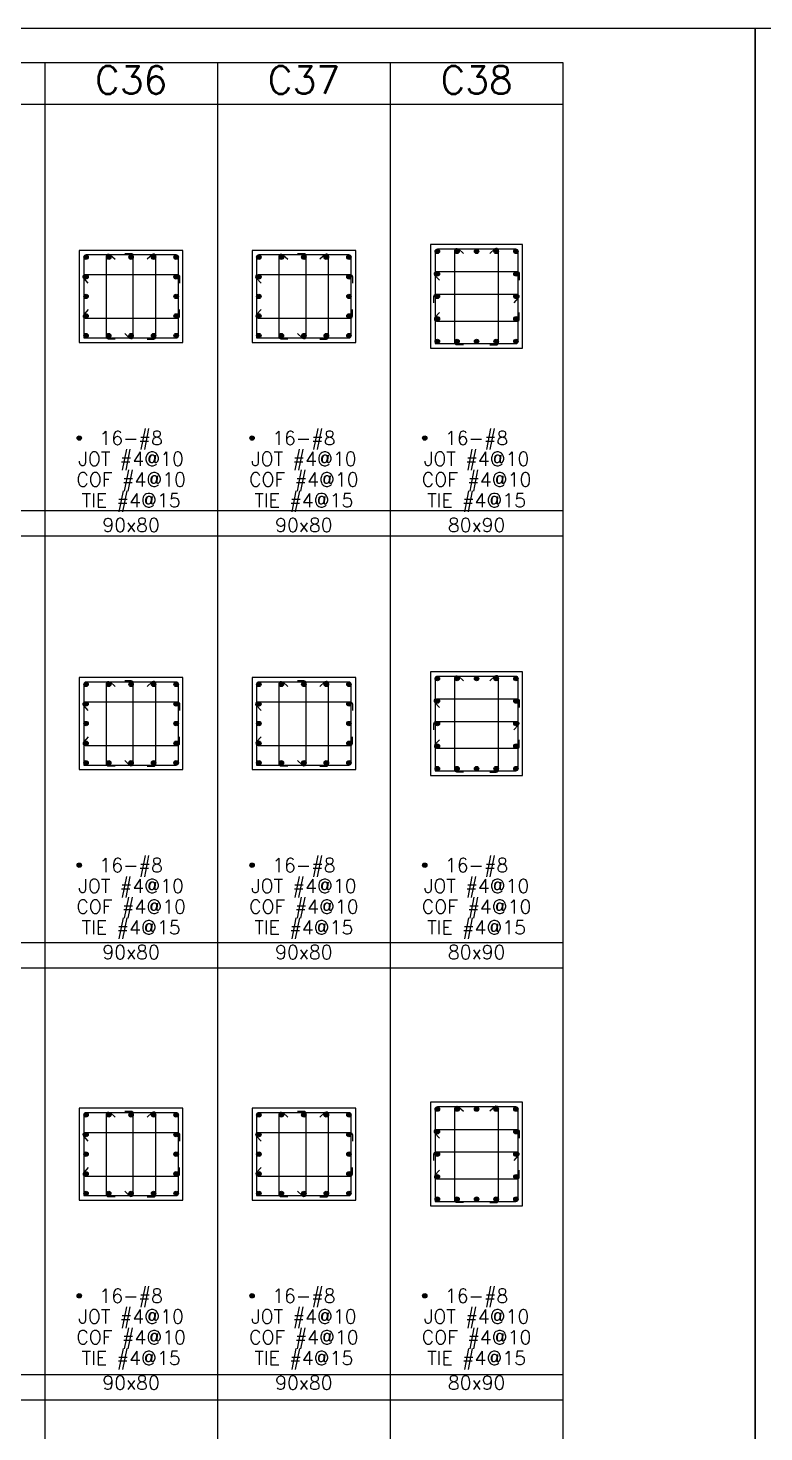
# Model space of a CAD drawing. Header units: millimetres. Extents: x 0 to 31920, y -6088 to 2522.
# Drawn here: x 18521 to 19160, y 825 to 2044 of the extents above; entities that cross this region are included whole.
import ezdxf
from ezdxf.enums import TextEntityAlignment as Align

# ---------------------------------------------------------------- set-up
doc = ezdxf.new("R2010")
doc.units = ezdxf.units.MM
doc.header["$MEASUREMENT"] = 0
for name, color, linetype in [('DwFm', 7, 'Continuous'), ('S-DIM', 2, 'Continuous'), ('S-RC', 130, 'Continuous'), ('S-REINF', 6, 'Continuous'), ('S-REINFD', 201, 'Continuous'), ('S-STUD', 1, 'Continuous'), ('S-TEXT', 2, 'Continuous')]:
    doc.layers.add(name, color=color, linetype=linetype)
doc.styles.add('CS4', font='romans.shx', dxfattribs={"width": 0.8, "bigfont": 'lsp.shx'})

# ---------------------------------------------------------------- blocks, each defined once
blk = doc.blocks.new('繪圖範圍')
blk.add_lwpolyline([(0, 51.1), (79.8, 51.1), (79.8, 0), (0, 0)], close=True)
blk = doc.blocks.new('A$Cbc2aa65b')
at = {"layer": 'S-REINFD'}
h = blk.add_hatch(color=256, dxfattribs=at)
edge = h.paths.add_edge_path()
edge.add_arc((35.9, 242.1), 1.91, 0, 360)
h = blk.add_hatch(color=256, dxfattribs=at)
edge = h.paths.add_edge_path()
edge.add_arc((55.5, 242.1), 1.91, 0, 360)
h = blk.add_hatch(color=256, dxfattribs=at)
edge = h.paths.add_edge_path()
edge.add_arc((75, 242.1), 1.91, 0, 360)
h = blk.add_hatch(color=256, dxfattribs=at)
edge = h.paths.add_edge_path()
edge.add_arc((94.5, 242.1), 1.91, 0, 360)
h = blk.add_hatch(color=256, dxfattribs=at)
edge = h.paths.add_edge_path()
edge.add_arc((114.1, 242.1), 1.91, 0, 360)
h = blk.add_hatch(color=256, dxfattribs=at)
edge = h.paths.add_edge_path()
edge.add_arc((185.9, 242.1), 1.91, 0, 360)
h = blk.add_hatch(color=256, dxfattribs=at)
edge = h.paths.add_edge_path()
edge.add_arc((205.5, 242.1), 1.91, 0, 360)
h = blk.add_hatch(color=256, dxfattribs=at)
edge = h.paths.add_edge_path()
edge.add_arc((225, 242.1), 1.91, 0, 360)
h = blk.add_hatch(color=256, dxfattribs=at)
edge = h.paths.add_edge_path()
edge.add_arc((244.5, 242.1), 1.91, 0, 360)
h = blk.add_hatch(color=256, dxfattribs=at)
edge = h.paths.add_edge_path()
edge.add_arc((264.1, 242.1), 1.91, 0, 360)
h = blk.add_hatch(color=256, dxfattribs=at)
edge = h.paths.add_edge_path()
edge.add_arc((35.9, 225), 1.91, 0, 360)
h = blk.add_hatch(color=256, dxfattribs=at)
edge = h.paths.add_edge_path()
edge.add_arc((114.1, 225), 1.91, 0, 360)
h = blk.add_hatch(color=256, dxfattribs=at)
edge = h.paths.add_edge_path()
edge.add_arc((185.9, 225), 1.91, 0, 360)
h = blk.add_hatch(color=256, dxfattribs=at)
edge = h.paths.add_edge_path()
edge.add_arc((264.1, 225), 1.91, 0, 360)
h = blk.add_hatch(color=256, dxfattribs=at)
edge = h.paths.add_edge_path()
edge.add_arc((35.9, 208), 1.91, 0, 360)
h = blk.add_hatch(color=256, dxfattribs=at)
edge = h.paths.add_edge_path()
edge.add_arc((114.1, 208), 1.91, 0, 360)
h = blk.add_hatch(color=256, dxfattribs=at)
edge = h.paths.add_edge_path()
edge.add_arc((185.9, 208), 1.91, 0, 360)
h = blk.add_hatch(color=256, dxfattribs=at)
edge = h.paths.add_edge_path()
edge.add_arc((264.1, 208), 1.91, 0, 360)
h = blk.add_hatch(color=256, dxfattribs=at)
edge = h.paths.add_edge_path()
edge.add_arc((35.9, 191), 1.91, 0, 360)
h = blk.add_hatch(color=256, dxfattribs=at)
edge = h.paths.add_edge_path()
edge.add_arc((114.1, 191), 1.91, 0, 360)
h = blk.add_hatch(color=256, dxfattribs=at)
edge = h.paths.add_edge_path()
edge.add_arc((185.9, 191), 1.91, 0, 360)
h = blk.add_hatch(color=256, dxfattribs=at)
edge = h.paths.add_edge_path()
edge.add_arc((264.1, 191), 1.91, 0, 360)
h = blk.add_hatch(color=256, dxfattribs=at)
edge = h.paths.add_edge_path()
edge.add_arc((35.9, 173.9), 1.91, 0, 360)
h = blk.add_hatch(color=256, dxfattribs=at)
edge = h.paths.add_edge_path()
edge.add_arc((55.5, 173.9), 1.91, 0, 360)
h = blk.add_hatch(color=256, dxfattribs=at)
edge = h.paths.add_edge_path()
edge.add_arc((75, 173.9), 1.91, 0, 360)
h = blk.add_hatch(color=256, dxfattribs=at)
edge = h.paths.add_edge_path()
edge.add_arc((94.5, 173.9), 1.91, 0, 360)
h = blk.add_hatch(color=256, dxfattribs=at)
edge = h.paths.add_edge_path()
edge.add_arc((114.1, 173.9), 1.91, 0, 360)
h = blk.add_hatch(color=256, dxfattribs=at)
edge = h.paths.add_edge_path()
edge.add_arc((185.9, 173.9), 1.91, 0, 360)
h = blk.add_hatch(color=256, dxfattribs=at)
edge = h.paths.add_edge_path()
edge.add_arc((205.5, 173.9), 1.91, 0, 360)
h = blk.add_hatch(color=256, dxfattribs=at)
edge = h.paths.add_edge_path()
edge.add_arc((225, 173.9), 1.91, 0, 360)
h = blk.add_hatch(color=256, dxfattribs=at)
edge = h.paths.add_edge_path()
edge.add_arc((244.5, 173.9), 1.91, 0, 360)
h = blk.add_hatch(color=256, dxfattribs=at)
edge = h.paths.add_edge_path()
edge.add_arc((264.1, 173.9), 1.91, 0, 360)
h = blk.add_hatch(color=256, dxfattribs=at)
edge = h.paths.add_edge_path()
edge.add_arc((30, 85), 1.91, 0, 360)
h = blk.add_hatch(color=256, dxfattribs=at)
edge = h.paths.add_edge_path()
edge.add_arc((180, 85), 1.91, 0, 360)
at = {"layer": 'S-RC'}
for points in [[(30, 168), (120, 168), (120, 248), (30, 248), (30, 168)], [(180, 168), (270, 168), (270, 248), (180, 248), (180, 168)]]:
    blk.add_lwpolyline(points, dxfattribs=at)
at = {"layer": 'S-REINF', "color": 2}
for points in [[(34, 172), (114.1, 172, 0.414214), (116, 173.9), (116, 242.1, 0.414214), (114.1, 244), (35.9, 244, 0.414214), (34, 242.1), (34, 172)], [(61, 170.9), (55.4, 170.9, -0.414214), (53.5, 172.8), (53.5, 242.8, -0.653352), (56.7, 244.2), (61, 240.2)], [(69.4, 175.8), (73.7, 171.8, 0.653352), (76.9, 173.2), (76.9, 243.2, 0.414214), (75, 245.1), (69.4, 245.1)], [(89, 170.9), (94.6, 170.9, 0.414214), (96.5, 172.8), (96.5, 242.8, 0.653352), (93.3, 244.2), (89, 240.2)], [(184, 172), (264.1, 172, 0.414214), (266, 173.9), (266, 242.1, 0.414214), (264.1, 244), (185.9, 244, 0.414214), (184, 242.1), (184, 172)], [(211, 170.9), (205.4, 170.9, -0.414214), (203.5, 172.8), (203.5, 242.8, -0.653352), (206.7, 244.2), (211, 240.2)], [(219.4, 175.8), (223.7, 171.8, 0.653352), (226.9, 173.2), (226.9, 243.2, 0.414214), (225, 245.1), (219.4, 245.1)], [(239, 170.9), (244.6, 170.9, 0.414214), (246.5, 172.8), (246.5, 242.8, 0.653352), (243.3, 244.2), (239, 240.2)], [(37.8, 219.5), (33.8, 223.8, -0.653352), (35.2, 227), (115.2, 227, -0.414214), (117.1, 225.1), (117.1, 219.5)], [(187.8, 219.5), (183.8, 223.8, -0.653352), (185.2, 227), (265.2, 227, -0.414214), (267.1, 225.1), (267.1, 219.5)], [(37.8, 196.5), (33.8, 192.2, 0.653352), (35.2, 189), (115.2, 189, 0.414214), (117.1, 190.9), (117.1, 196.5)], [(187.8, 196.5), (183.8, 192.2, 0.653352), (185.2, 189), (265.2, 189, 0.414214), (267.1, 190.9), (267.1, 196.5)]]:
    blk.add_lwpolyline(points, format="xyb", dxfattribs=at)
at = {"layer": 'S-REINFD'}
for centre in [(35.9, 242.1), (55.5, 242.1), (75, 242.1), (94.5, 242.1), (114.1, 242.1), (185.9, 242.1), (205.5, 242.1), (225, 242.1), (244.5, 242.1), (264.1, 242.1), (35.9, 225), (114.1, 225), (185.9, 225), (264.1, 225), (35.9, 208), (114.1, 208), (185.9, 208), (264.1, 208), (35.9, 191), (114.1, 191), (185.9, 191), (264.1, 191), (35.9, 173.9), (55.5, 173.9), (75, 173.9), (94.5, 173.9), (114.1, 173.9), (185.9, 173.9), (205.5, 173.9), (225, 173.9), (244.5, 173.9), (264.1, 173.9), (30, 85), (180, 85)]:
    blk.add_circle(centre, 1.91, dxfattribs=at)
at = {"layer": 'S-TEXT', "style": 'CS4'}
for s, p in [('16-#8', (75, 79)), ('16-#8', (225, 79)), ('JOT #4@10', (75, 61)), ('JOT #4@10', (225, 61)), ('COF #4@10', (75, 43)), ('COF #4@10', (225, 43)), ('TIE #4@15', (75, 25)), ('TIE #4@15', (225, 25)), ('90x80', (75, 3.5)), ('90x80', (225, 3.5))]:
    blk.add_text(s, height=12, dxfattribs=at).set_placement(p, align=Align.CENTER)
blk = doc.blocks.new('A$Cc04fdb5f')
at = {"layer": 'S-REINFD'}
h = blk.add_hatch(color=256, dxfattribs=at)
edge = h.paths.add_edge_path()
edge.add_arc((40.9, 247.1), 1.91, 0, 360)
h = blk.add_hatch(color=256, dxfattribs=at)
edge = h.paths.add_edge_path()
edge.add_arc((58, 247.1), 1.91, 0, 360)
h = blk.add_hatch(color=256, dxfattribs=at)
edge = h.paths.add_edge_path()
edge.add_arc((75, 247.1), 1.91, 0, 360)
h = blk.add_hatch(color=256, dxfattribs=at)
edge = h.paths.add_edge_path()
edge.add_arc((92, 247.1), 1.91, 0, 360)
h = blk.add_hatch(color=256, dxfattribs=at)
edge = h.paths.add_edge_path()
edge.add_arc((109.1, 247.1), 1.91, 0, 360)
h = blk.add_hatch(color=256, dxfattribs=at)
edge = h.paths.add_edge_path()
edge.add_arc((40.9, 227.5), 1.91, 0, 360)
h = blk.add_hatch(color=256, dxfattribs=at)
edge = h.paths.add_edge_path()
edge.add_arc((109.1, 227.5), 1.91, 0, 360)
h = blk.add_hatch(color=256, dxfattribs=at)
edge = h.paths.add_edge_path()
edge.add_arc((40.9, 208), 1.91, 0, 360)
h = blk.add_hatch(color=256, dxfattribs=at)
edge = h.paths.add_edge_path()
edge.add_arc((109.1, 208), 1.91, 0, 360)
h = blk.add_hatch(color=256, dxfattribs=at)
edge = h.paths.add_edge_path()
edge.add_arc((40.9, 188.5), 1.91, 0, 360)
h = blk.add_hatch(color=256, dxfattribs=at)
edge = h.paths.add_edge_path()
edge.add_arc((109.1, 188.5), 1.91, 0, 360)
h = blk.add_hatch(color=256, dxfattribs=at)
edge = h.paths.add_edge_path()
edge.add_arc((40.9, 168.9), 1.91, 0, 360)
h = blk.add_hatch(color=256, dxfattribs=at)
edge = h.paths.add_edge_path()
edge.add_arc((58, 168.9), 1.91, 0, 360)
h = blk.add_hatch(color=256, dxfattribs=at)
edge = h.paths.add_edge_path()
edge.add_arc((75, 168.9), 1.91, 0, 360)
h = blk.add_hatch(color=256, dxfattribs=at)
edge = h.paths.add_edge_path()
edge.add_arc((92, 168.9), 1.91, 0, 360)
h = blk.add_hatch(color=256, dxfattribs=at)
edge = h.paths.add_edge_path()
edge.add_arc((109.1, 168.9), 1.91, 0, 360)
h = blk.add_hatch(color=256, dxfattribs=at)
edge = h.paths.add_edge_path()
edge.add_arc((30, 85), 1.91, 0, 360)
at = {"layer": 'S-RC'}
blk.add_lwpolyline([(35, 163), (115, 163), (115, 253), (35, 253), (35, 163)], dxfattribs=at)
at = {"layer": 'S-REINF', "color": 2}
for points in [[(39, 167), (109.1, 167, 0.414214), (111, 168.9), (111, 247.1, 0.414214), (109.1, 249), (40.9, 249, 0.414214), (39, 247.1), (39, 167)], [(63.5, 165.9), (57.9, 165.9, -0.414214), (56, 167.8), (56, 247.8, -0.653352), (59.2, 249.2), (63.5, 245.2)], [(86.5, 165.9), (92.1, 165.9, 0.414214), (94, 167.8), (94, 247.8, 0.653352), (90.8, 249.2), (86.5, 245.2)], [(42.8, 222), (38.8, 226.3, -0.653352), (40.2, 229.5), (110.2, 229.5, -0.414214), (112.1, 227.6), (112.1, 222)], [(37.9, 202.4), (37.9, 208, -0.414214), (39.8, 209.9), (109.8, 209.9, -0.653352), (111.2, 206.7), (107.2, 202.4)], [(42.8, 194), (38.8, 189.7, 0.653352), (40.2, 186.5), (110.2, 186.5, 0.414214), (112.1, 188.4), (112.1, 194)]]:
    blk.add_lwpolyline(points, format="xyb", dxfattribs=at)
at = {"layer": 'S-REINFD'}
for centre in [(40.9, 247.1), (58, 247.1), (75, 247.1), (92, 247.1), (109.1, 247.1), (40.9, 227.5), (109.1, 227.5), (40.9, 208), (109.1, 208), (40.9, 188.5), (109.1, 188.5), (40.9, 168.9), (58, 168.9), (75, 168.9), (92, 168.9), (109.1, 168.9), (30, 85)]:
    blk.add_circle(centre, 1.91, dxfattribs=at)
at = {"layer": 'S-TEXT', "style": 'CS4'}
for s, p in [('16-#8', (75, 79)), ('JOT #4@10', (75, 61)), ('COF #4@10', (75, 43)), ('TIE #4@15', (75, 25)), ('80x90', (75, 3.5))]:
    blk.add_text(s, height=12, dxfattribs=at).set_placement(p, align=Align.CENTER)

msp = doc.modelspace()

# ---------------------------------------------------------------- hatches: boundary and pattern name
at = {"layer": 'S-REINFD'}
h = msp.add_hatch(color=256, dxfattribs=at)
edge = h.paths.add_edge_path()
edge.add_arc((18570.9, 1474.1), 1.91, 0, 360)
h = msp.add_hatch(color=256, dxfattribs=at)
edge = h.paths.add_edge_path()
edge.add_arc((18590.5, 1474.1), 1.91, 0, 360)
h = msp.add_hatch(color=256, dxfattribs=at)
edge = h.paths.add_edge_path()
edge.add_arc((18610, 1474.1), 1.91, 0, 360)
h = msp.add_hatch(color=256, dxfattribs=at)
edge = h.paths.add_edge_path()
edge.add_arc((18629.5, 1474.1), 1.91, 0, 360)
h = msp.add_hatch(color=256, dxfattribs=at)
edge = h.paths.add_edge_path()
edge.add_arc((18649.1, 1474.1), 1.91, 0, 360)
h = msp.add_hatch(color=256, dxfattribs=at)
edge = h.paths.add_edge_path()
edge.add_arc((18720.9, 1474.1), 1.91, 0, 360)
h = msp.add_hatch(color=256, dxfattribs=at)
edge = h.paths.add_edge_path()
edge.add_arc((18740.5, 1474.1), 1.91, 0, 360)
h = msp.add_hatch(color=256, dxfattribs=at)
edge = h.paths.add_edge_path()
edge.add_arc((18760, 1474.1), 1.91, 0, 360)
h = msp.add_hatch(color=256, dxfattribs=at)
edge = h.paths.add_edge_path()
edge.add_arc((18779.5, 1474.1), 1.91, 0, 360)
h = msp.add_hatch(color=256, dxfattribs=at)
edge = h.paths.add_edge_path()
edge.add_arc((18799.1, 1474.1), 1.91, 0, 360)
h = msp.add_hatch(color=256, dxfattribs=at)
edge = h.paths.add_edge_path()
edge.add_arc((18875.9, 1479.1), 1.91, 0, 360)
h = msp.add_hatch(color=256, dxfattribs=at)
edge = h.paths.add_edge_path()
edge.add_arc((18893, 1479.1), 1.91, 0, 360)
h = msp.add_hatch(color=256, dxfattribs=at)
edge = h.paths.add_edge_path()
edge.add_arc((18910, 1479.1), 1.91, 0, 360)
h = msp.add_hatch(color=256, dxfattribs=at)
edge = h.paths.add_edge_path()
edge.add_arc((18927, 1479.1), 1.91, 0, 360)
h = msp.add_hatch(color=256, dxfattribs=at)
edge = h.paths.add_edge_path()
edge.add_arc((18944.1, 1479.1), 1.91, 0, 360)
h = msp.add_hatch(color=256, dxfattribs=at)
edge = h.paths.add_edge_path()
edge.add_arc((18570.9, 1457.1), 1.91, 0, 360)
h = msp.add_hatch(color=256, dxfattribs=at)
edge = h.paths.add_edge_path()
edge.add_arc((18649.1, 1457.1), 1.91, 0, 360)
h = msp.add_hatch(color=256, dxfattribs=at)
edge = h.paths.add_edge_path()
edge.add_arc((18720.9, 1457.1), 1.91, 0, 360)
h = msp.add_hatch(color=256, dxfattribs=at)
edge = h.paths.add_edge_path()
edge.add_arc((18799.1, 1457.1), 1.91, 0, 360)
h = msp.add_hatch(color=256, dxfattribs=at)
edge = h.paths.add_edge_path()
edge.add_arc((18875.9, 1459.6), 1.91, 0, 360)
h = msp.add_hatch(color=256, dxfattribs=at)
edge = h.paths.add_edge_path()
edge.add_arc((18944.1, 1459.6), 1.91, 0, 360)
h = msp.add_hatch(color=256, dxfattribs=at)
edge = h.paths.add_edge_path()
edge.add_arc((18570.9, 1440.1), 1.91, 0, 360)
h = msp.add_hatch(color=256, dxfattribs=at)
edge = h.paths.add_edge_path()
edge.add_arc((18649.1, 1440.1), 1.91, 0, 360)
h = msp.add_hatch(color=256, dxfattribs=at)
edge = h.paths.add_edge_path()
edge.add_arc((18720.9, 1440.1), 1.91, 0, 360)
h = msp.add_hatch(color=256, dxfattribs=at)
edge = h.paths.add_edge_path()
edge.add_arc((18799.1, 1440.1), 1.91, 0, 360)
h = msp.add_hatch(color=256, dxfattribs=at)
edge = h.paths.add_edge_path()
edge.add_arc((18875.9, 1440.1), 1.91, 0, 360)
h = msp.add_hatch(color=256, dxfattribs=at)
edge = h.paths.add_edge_path()
edge.add_arc((18944.1, 1440.1), 1.91, 0, 360)
h = msp.add_hatch(color=256, dxfattribs=at)
edge = h.paths.add_edge_path()
edge.add_arc((18570.9, 1423), 1.91, 0, 360)
h = msp.add_hatch(color=256, dxfattribs=at)
edge = h.paths.add_edge_path()
edge.add_arc((18649.1, 1423), 1.91, 0, 360)
h = msp.add_hatch(color=256, dxfattribs=at)
edge = h.paths.add_edge_path()
edge.add_arc((18720.9, 1423), 1.91, 0, 360)
h = msp.add_hatch(color=256, dxfattribs=at)
edge = h.paths.add_edge_path()
edge.add_arc((18799.1, 1423), 1.91, 0, 360)
h = msp.add_hatch(color=256, dxfattribs=at)
edge = h.paths.add_edge_path()
edge.add_arc((18875.9, 1420.5), 1.91, 0, 360)
h = msp.add_hatch(color=256, dxfattribs=at)
edge = h.paths.add_edge_path()
edge.add_arc((18944.1, 1420.5), 1.91, 0, 360)
h = msp.add_hatch(color=256, dxfattribs=at)
edge = h.paths.add_edge_path()
edge.add_arc((18570.9, 1406), 1.91, 0, 360)
h = msp.add_hatch(color=256, dxfattribs=at)
edge = h.paths.add_edge_path()
edge.add_arc((18590.5, 1406), 1.91, 0, 360)
h = msp.add_hatch(color=256, dxfattribs=at)
edge = h.paths.add_edge_path()
edge.add_arc((18610, 1406), 1.91, 0, 360)
h = msp.add_hatch(color=256, dxfattribs=at)
edge = h.paths.add_edge_path()
edge.add_arc((18629.5, 1406), 1.91, 0, 360)
h = msp.add_hatch(color=256, dxfattribs=at)
edge = h.paths.add_edge_path()
edge.add_arc((18649.1, 1406), 1.91, 0, 360)
h = msp.add_hatch(color=256, dxfattribs=at)
edge = h.paths.add_edge_path()
edge.add_arc((18720.9, 1406), 1.91, 0, 360)
h = msp.add_hatch(color=256, dxfattribs=at)
edge = h.paths.add_edge_path()
edge.add_arc((18740.5, 1406), 1.91, 0, 360)
h = msp.add_hatch(color=256, dxfattribs=at)
edge = h.paths.add_edge_path()
edge.add_arc((18760, 1406), 1.91, 0, 360)
h = msp.add_hatch(color=256, dxfattribs=at)
edge = h.paths.add_edge_path()
edge.add_arc((18779.5, 1406), 1.91, 0, 360)
h = msp.add_hatch(color=256, dxfattribs=at)
edge = h.paths.add_edge_path()
edge.add_arc((18799.1, 1406), 1.91, 0, 360)
h = msp.add_hatch(color=256, dxfattribs=at)
edge = h.paths.add_edge_path()
edge.add_arc((18875.9, 1401), 1.91, 0, 360)
h = msp.add_hatch(color=256, dxfattribs=at)
edge = h.paths.add_edge_path()
edge.add_arc((18893, 1401), 1.91, 0, 360)
h = msp.add_hatch(color=256, dxfattribs=at)
edge = h.paths.add_edge_path()
edge.add_arc((18910, 1401), 1.91, 0, 360)
h = msp.add_hatch(color=256, dxfattribs=at)
edge = h.paths.add_edge_path()
edge.add_arc((18927, 1401), 1.91, 0, 360)
h = msp.add_hatch(color=256, dxfattribs=at)
edge = h.paths.add_edge_path()
edge.add_arc((18944.1, 1401), 1.91, 0, 360)
h = msp.add_hatch(color=256, dxfattribs=at)
edge = h.paths.add_edge_path()
edge.add_arc((18565, 1317.1), 1.91, 0, 360)
h = msp.add_hatch(color=256, dxfattribs=at)
edge = h.paths.add_edge_path()
edge.add_arc((18715, 1317.1), 1.91, 0, 360)
h = msp.add_hatch(color=256, dxfattribs=at)
edge = h.paths.add_edge_path()
edge.add_arc((18865, 1317.1), 1.91, 0, 360)
h = msp.add_hatch(color=256, dxfattribs=at)
edge = h.paths.add_edge_path()
edge.add_arc((18570.9, 1100.3), 1.91, 0, 360)
h = msp.add_hatch(color=256, dxfattribs=at)
edge = h.paths.add_edge_path()
edge.add_arc((18590.5, 1100.3), 1.91, 0, 360)
h = msp.add_hatch(color=256, dxfattribs=at)
edge = h.paths.add_edge_path()
edge.add_arc((18610, 1100.3), 1.91, 0, 360)
h = msp.add_hatch(color=256, dxfattribs=at)
edge = h.paths.add_edge_path()
edge.add_arc((18629.5, 1100.3), 1.91, 0, 360)
h = msp.add_hatch(color=256, dxfattribs=at)
edge = h.paths.add_edge_path()
edge.add_arc((18649.1, 1100.3), 1.91, 0, 360)
h = msp.add_hatch(color=256, dxfattribs=at)
edge = h.paths.add_edge_path()
edge.add_arc((18720.9, 1100.3), 1.91, 0, 360)
h = msp.add_hatch(color=256, dxfattribs=at)
edge = h.paths.add_edge_path()
edge.add_arc((18740.5, 1100.3), 1.91, 0, 360)
h = msp.add_hatch(color=256, dxfattribs=at)
edge = h.paths.add_edge_path()
edge.add_arc((18760, 1100.3), 1.91, 0, 360)
h = msp.add_hatch(color=256, dxfattribs=at)
edge = h.paths.add_edge_path()
edge.add_arc((18779.5, 1100.3), 1.91, 0, 360)
h = msp.add_hatch(color=256, dxfattribs=at)
edge = h.paths.add_edge_path()
edge.add_arc((18799.1, 1100.3), 1.91, 0, 360)
h = msp.add_hatch(color=256, dxfattribs=at)
edge = h.paths.add_edge_path()
edge.add_arc((18875.9, 1105.3), 1.91, 0, 360)
h = msp.add_hatch(color=256, dxfattribs=at)
edge = h.paths.add_edge_path()
edge.add_arc((18893, 1105.3), 1.91, 0, 360)
h = msp.add_hatch(color=256, dxfattribs=at)
edge = h.paths.add_edge_path()
edge.add_arc((18910, 1105.3), 1.91, 0, 360)
h = msp.add_hatch(color=256, dxfattribs=at)
edge = h.paths.add_edge_path()
edge.add_arc((18927, 1105.3), 1.91, 0, 360)
h = msp.add_hatch(color=256, dxfattribs=at)
edge = h.paths.add_edge_path()
edge.add_arc((18944.1, 1105.3), 1.91, 0, 360)
h = msp.add_hatch(color=256, dxfattribs=at)
edge = h.paths.add_edge_path()
edge.add_arc((18570.9, 1083.2), 1.91, 0, 360)
h = msp.add_hatch(color=256, dxfattribs=at)
edge = h.paths.add_edge_path()
edge.add_arc((18649.1, 1083.2), 1.91, 0, 360)
h = msp.add_hatch(color=256, dxfattribs=at)
edge = h.paths.add_edge_path()
edge.add_arc((18720.9, 1083.2), 1.91, 0, 360)
h = msp.add_hatch(color=256, dxfattribs=at)
edge = h.paths.add_edge_path()
edge.add_arc((18799.1, 1083.2), 1.91, 0, 360)
h = msp.add_hatch(color=256, dxfattribs=at)
edge = h.paths.add_edge_path()
edge.add_arc((18875.9, 1085.7), 1.91, 0, 360)
h = msp.add_hatch(color=256, dxfattribs=at)
edge = h.paths.add_edge_path()
edge.add_arc((18944.1, 1085.7), 1.91, 0, 360)
h = msp.add_hatch(color=256, dxfattribs=at)
edge = h.paths.add_edge_path()
edge.add_arc((18570.9, 1066.2), 1.91, 0, 360)
h = msp.add_hatch(color=256, dxfattribs=at)
edge = h.paths.add_edge_path()
edge.add_arc((18649.1, 1066.2), 1.91, 0, 360)
h = msp.add_hatch(color=256, dxfattribs=at)
edge = h.paths.add_edge_path()
edge.add_arc((18720.9, 1066.2), 1.91, 0, 360)
h = msp.add_hatch(color=256, dxfattribs=at)
edge = h.paths.add_edge_path()
edge.add_arc((18799.1, 1066.2), 1.91, 0, 360)
h = msp.add_hatch(color=256, dxfattribs=at)
edge = h.paths.add_edge_path()
edge.add_arc((18875.9, 1066.2), 1.91, 0, 360)
h = msp.add_hatch(color=256, dxfattribs=at)
edge = h.paths.add_edge_path()
edge.add_arc((18944.1, 1066.2), 1.91, 0, 360)
h = msp.add_hatch(color=256, dxfattribs=at)
edge = h.paths.add_edge_path()
edge.add_arc((18570.9, 1049.1), 1.91, 0, 360)
h = msp.add_hatch(color=256, dxfattribs=at)
edge = h.paths.add_edge_path()
edge.add_arc((18649.1, 1049.1), 1.91, 0, 360)
h = msp.add_hatch(color=256, dxfattribs=at)
edge = h.paths.add_edge_path()
edge.add_arc((18720.9, 1049.1), 1.91, 0, 360)
h = msp.add_hatch(color=256, dxfattribs=at)
edge = h.paths.add_edge_path()
edge.add_arc((18799.1, 1049.1), 1.91, 0, 360)
h = msp.add_hatch(color=256, dxfattribs=at)
edge = h.paths.add_edge_path()
edge.add_arc((18875.9, 1046.6), 1.91, 0, 360)
h = msp.add_hatch(color=256, dxfattribs=at)
edge = h.paths.add_edge_path()
edge.add_arc((18944.1, 1046.6), 1.91, 0, 360)
h = msp.add_hatch(color=256, dxfattribs=at)
edge = h.paths.add_edge_path()
edge.add_arc((18570.9, 1032.1), 1.91, 0, 360)
h = msp.add_hatch(color=256, dxfattribs=at)
edge = h.paths.add_edge_path()
edge.add_arc((18590.5, 1032.1), 1.91, 0, 360)
h = msp.add_hatch(color=256, dxfattribs=at)
edge = h.paths.add_edge_path()
edge.add_arc((18610, 1032.1), 1.91, 0, 360)
h = msp.add_hatch(color=256, dxfattribs=at)
edge = h.paths.add_edge_path()
edge.add_arc((18629.5, 1032.1), 1.91, 0, 360)
h = msp.add_hatch(color=256, dxfattribs=at)
edge = h.paths.add_edge_path()
edge.add_arc((18649.1, 1032.1), 1.91, 0, 360)
h = msp.add_hatch(color=256, dxfattribs=at)
edge = h.paths.add_edge_path()
edge.add_arc((18720.9, 1032.1), 1.91, 0, 360)
h = msp.add_hatch(color=256, dxfattribs=at)
edge = h.paths.add_edge_path()
edge.add_arc((18740.5, 1032.1), 1.91, 0, 360)
h = msp.add_hatch(color=256, dxfattribs=at)
edge = h.paths.add_edge_path()
edge.add_arc((18760, 1032.1), 1.91, 0, 360)
h = msp.add_hatch(color=256, dxfattribs=at)
edge = h.paths.add_edge_path()
edge.add_arc((18779.5, 1032.1), 1.91, 0, 360)
h = msp.add_hatch(color=256, dxfattribs=at)
edge = h.paths.add_edge_path()
edge.add_arc((18799.1, 1032.1), 1.91, 0, 360)
h = msp.add_hatch(color=256, dxfattribs=at)
edge = h.paths.add_edge_path()
edge.add_arc((18875.9, 1027.1), 1.91, 0, 360)
h = msp.add_hatch(color=256, dxfattribs=at)
edge = h.paths.add_edge_path()
edge.add_arc((18893, 1027.1), 1.91, 0, 360)
h = msp.add_hatch(color=256, dxfattribs=at)
edge = h.paths.add_edge_path()
edge.add_arc((18910, 1027.1), 1.91, 0, 360)
h = msp.add_hatch(color=256, dxfattribs=at)
edge = h.paths.add_edge_path()
edge.add_arc((18927, 1027.1), 1.91, 0, 360)
h = msp.add_hatch(color=256, dxfattribs=at)
edge = h.paths.add_edge_path()
edge.add_arc((18944.1, 1027.1), 1.91, 0, 360)
h = msp.add_hatch(color=256, dxfattribs=at)
edge = h.paths.add_edge_path()
edge.add_arc((18565, 943.2), 1.91, 0, 360)
h = msp.add_hatch(color=256, dxfattribs=at)
edge = h.paths.add_edge_path()
edge.add_arc((18715, 943.2), 1.91, 0, 360)
h = msp.add_hatch(color=256, dxfattribs=at)
edge = h.paths.add_edge_path()
edge.add_arc((18865, 943.2), 1.91, 0, 360)

# ---------------------------------------------------------------- linework, layer by layer
at = {"layer": 'S-RC'}
for points in [[(18565, 1400.1), (18655, 1400.1), (18655, 1480.1), (18565, 1480.1), (18565, 1400.1)], [(18715, 1400.1), (18805, 1400.1), (18805, 1480.1), (18715, 1480.1), (18715, 1400.1)], [(18870, 1395.1), (18950, 1395.1), (18950, 1485.1), (18870, 1485.1), (18870, 1395.1)], [(18870, 1021.2), (18950, 1021.2), (18950, 1111.2), (18870, 1111.2), (18870, 1021.2)], [(18565, 1026.2), (18655, 1026.2), (18655, 1106.2), (18565, 1106.2), (18565, 1026.2)], [(18715, 1026.2), (18805, 1026.2), (18805, 1106.2), (18715, 1106.2), (18715, 1026.2)]]:
    msp.add_lwpolyline(points, dxfattribs=at)
at = {"layer": 'S-REINF', "color": 2}
for points in [[(18569, 1404.1), (18649.1, 1404.1, 0.414214), (18651, 1406), (18651, 1474.2, 0.414214), (18649.1, 1476.1), (18570.9, 1476.1, 0.414214), (18569, 1474.2), (18569, 1404.1)], [(18596, 1403), (18590.4, 1403, -0.414214), (18588.5, 1404.9), (18588.5, 1474.8, -0.653352), (18591.7, 1476.2), (18596, 1472.2)], [(18604.4, 1407.9), (18608.7, 1403.9, 0.653352), (18611.9, 1405.3), (18611.9, 1475.2, 0.414214), (18610, 1477.1), (18604.4, 1477.1)], [(18624, 1403), (18629.6, 1403, 0.414214), (18631.5, 1404.9), (18631.5, 1474.8, 0.653352), (18628.3, 1476.2), (18624, 1472.2)], [(18719, 1404.1), (18799.1, 1404.1, 0.414214), (18801, 1406), (18801, 1474.2, 0.414214), (18799.1, 1476.1), (18720.9, 1476.1, 0.414214), (18719, 1474.2), (18719, 1404.1)], [(18746, 1403), (18740.4, 1403, -0.414214), (18738.5, 1404.9), (18738.5, 1474.8, -0.653352), (18741.7, 1476.2), (18746, 1472.2)], [(18754.4, 1407.9), (18758.7, 1403.9, 0.653352), (18761.9, 1405.3), (18761.9, 1475.2, 0.414214), (18760, 1477.1), (18754.4, 1477.1)], [(18774, 1403), (18779.6, 1403, 0.414214), (18781.5, 1404.9), (18781.5, 1474.8, 0.653352), (18778.3, 1476.2), (18774, 1472.2)], [(18874, 1399.1), (18944.1, 1399.1, 0.414214), (18946, 1401), (18946, 1479.2, 0.414214), (18944.1, 1481.1), (18875.9, 1481.1, 0.414214), (18874, 1479.2), (18874, 1399.1)], [(18898.5, 1398), (18892.9, 1398, -0.414214), (18891, 1399.9), (18891, 1479.8, -0.653352), (18894.2, 1481.2), (18898.5, 1477.2)], [(18921.5, 1398), (18927.1, 1398, 0.414214), (18929, 1399.9), (18929, 1479.8, 0.653352), (18925.8, 1481.2), (18921.5, 1477.2)], [(18572.8, 1451.5), (18568.8, 1455.8, -0.653352), (18570.2, 1459), (18650.2, 1459, -0.414214), (18652.1, 1457.1), (18652.1, 1451.5)], [(18722.8, 1451.5), (18718.8, 1455.8, -0.653352), (18720.2, 1459), (18800.2, 1459, -0.414214), (18802.1, 1457.1), (18802.1, 1451.5)], [(18877.8, 1454), (18873.8, 1458.3, -0.653352), (18875.2, 1461.5), (18945.2, 1461.5, -0.414214), (18947.1, 1459.6), (18947.1, 1454)], [(18872.9, 1434.5), (18872.9, 1440.1, -0.414214), (18874.8, 1442), (18944.8, 1442, -0.653352), (18946.2, 1438.8), (18942.2, 1434.5)], [(18572.8, 1428.6), (18568.8, 1424.3, 0.653352), (18570.2, 1421.1), (18650.2, 1421.1, 0.414214), (18652.1, 1423), (18652.1, 1428.6)], [(18722.8, 1428.6), (18718.8, 1424.3, 0.653352), (18720.2, 1421.1), (18800.2, 1421.1, 0.414214), (18802.1, 1423), (18802.1, 1428.6)], [(18877.8, 1426.1), (18873.8, 1421.8, 0.653352), (18875.2, 1418.6), (18945.2, 1418.6, 0.414214), (18947.1, 1420.5), (18947.1, 1426.1)], [(18569, 1030.2), (18649.1, 1030.2, 0.414214), (18651, 1032.1), (18651, 1100.3, 0.414214), (18649.1, 1102.2), (18570.9, 1102.2, 0.414214), (18569, 1100.3), (18569, 1030.2)], [(18596, 1029.1), (18590.4, 1029.1, -0.414214), (18588.5, 1031), (18588.5, 1100.9, -0.653352), (18591.7, 1102.3), (18596, 1098.4)], [(18604.4, 1034), (18608.7, 1030, 0.653352), (18611.9, 1031.4), (18611.9, 1101.4, 0.414214), (18610, 1103.3), (18604.4, 1103.3)], [(18624, 1029.1), (18629.6, 1029.1, 0.414214), (18631.5, 1031), (18631.5, 1100.9, 0.653352), (18628.3, 1102.3), (18624, 1098.4)], [(18719, 1030.2), (18799.1, 1030.2, 0.414214), (18801, 1032.1), (18801, 1100.3, 0.414214), (18799.1, 1102.2), (18720.9, 1102.2, 0.414214), (18719, 1100.3), (18719, 1030.2)], [(18746, 1029.1), (18740.4, 1029.1, -0.414214), (18738.5, 1031), (18738.5, 1100.9, -0.653352), (18741.7, 1102.3), (18746, 1098.4)], [(18754.4, 1034), (18758.7, 1030, 0.653352), (18761.9, 1031.4), (18761.9, 1101.4, 0.414214), (18760, 1103.3), (18754.4, 1103.3)], [(18774, 1029.1), (18779.6, 1029.1, 0.414214), (18781.5, 1031), (18781.5, 1100.9, 0.653352), (18778.3, 1102.3), (18774, 1098.4)], [(18874, 1025.2), (18944.1, 1025.2, 0.414214), (18946, 1027.1), (18946, 1105.3, 0.414214), (18944.1, 1107.2), (18875.9, 1107.2, 0.414214), (18874, 1105.3), (18874, 1025.2)], [(18898.5, 1024.1), (18892.9, 1024.1, -0.414214), (18891, 1026), (18891, 1105.9, -0.653352), (18894.2, 1107.3), (18898.5, 1103.4)], [(18921.5, 1024.1), (18927.1, 1024.1, 0.414214), (18929, 1026), (18929, 1105.9, 0.653352), (18925.8, 1107.3), (18921.5, 1103.4)], [(18572.8, 1077.6), (18568.8, 1081.9, -0.653352), (18570.2, 1085.1), (18650.2, 1085.1, -0.414214), (18652.1, 1083.2), (18652.1, 1077.6)], [(18722.8, 1077.6), (18718.8, 1081.9, -0.653352), (18720.2, 1085.1), (18800.2, 1085.1, -0.414214), (18802.1, 1083.2), (18802.1, 1077.6)], [(18877.8, 1080.1), (18873.8, 1084.4, -0.653352), (18875.2, 1087.6), (18945.2, 1087.6, -0.414214), (18947.1, 1085.7), (18947.1, 1080.1)], [(18872.9, 1060.6), (18872.9, 1066.2, -0.414214), (18874.8, 1068.1), (18944.8, 1068.1, -0.653352), (18946.2, 1064.9), (18942.2, 1060.6)], [(18572.8, 1054.7), (18568.8, 1050.4, 0.653352), (18570.2, 1047.2), (18650.2, 1047.2, 0.414214), (18652.1, 1049.1), (18652.1, 1054.7)], [(18722.8, 1054.7), (18718.8, 1050.4, 0.653352), (18720.2, 1047.2), (18800.2, 1047.2, 0.414214), (18802.1, 1049.1), (18802.1, 1054.7)], [(18877.8, 1052.2), (18873.8, 1047.9, 0.653352), (18875.2, 1044.7), (18945.2, 1044.7, 0.414214), (18947.1, 1046.6), (18947.1, 1052.2)]]:
    msp.add_lwpolyline(points, format="xyb", dxfattribs=at)
at = {"layer": 'S-REINFD'}
for centre in [(18570.9, 1474.1), (18590.5, 1474.1), (18610, 1474.1), (18629.5, 1474.1), (18649.1, 1474.1), (18720.9, 1474.1), (18740.5, 1474.1), (18760, 1474.1), (18779.5, 1474.1), (18799.1, 1474.1), (18875.9, 1479.1), (18893, 1479.1), (18910, 1479.1), (18927, 1479.1), (18944.1, 1479.1), (18570.9, 1457.1), (18649.1, 1457.1), (18720.9, 1457.1), (18799.1, 1457.1), (18875.9, 1459.6), (18944.1, 1459.6), (18570.9, 1440.1), (18649.1, 1440.1), (18720.9, 1440.1), (18799.1, 1440.1), (18875.9, 1440.1), (18944.1, 1440.1), (18570.9, 1423), (18649.1, 1423), (18720.9, 1423), (18799.1, 1423), (18875.9, 1420.5), (18944.1, 1420.5), (18570.9, 1406), (18590.5, 1406), (18610, 1406), (18629.5, 1406), (18649.1, 1406), (18720.9, 1406), (18740.5, 1406), (18760, 1406), (18779.5, 1406), (18799.1, 1406), (18875.9, 1401), (18893, 1401), (18910, 1401), (18927, 1401), (18944.1, 1401), (18565, 1317.1), (18715, 1317.1), (18865, 1317.1), (18570.9, 1100.3), (18590.5, 1100.3), (18610, 1100.3), (18629.5, 1100.3), (18649.1, 1100.3), (18720.9, 1100.3), (18740.5, 1100.3), (18760, 1100.3), (18779.5, 1100.3), (18799.1, 1100.3), (18875.9, 1105.3), (18893, 1105.3), (18910, 1105.3), (18927, 1105.3), (18944.1, 1105.3), (18570.9, 1083.2), (18649.1, 1083.2), (18720.9, 1083.2), (18799.1, 1083.2), (18875.9, 1085.7), (18944.1, 1085.7), (18570.9, 1066.2), (18649.1, 1066.2), (18720.9, 1066.2), (18799.1, 1066.2), (18875.9, 1066.2), (18944.1, 1066.2), (18570.9, 1049.1), (18649.1, 1049.1), (18720.9, 1049.1), (18799.1, 1049.1), (18875.9, 1046.6), (18944.1, 1046.6), (18570.9, 1032.1), (18590.5, 1032.1), (18610, 1032.1), (18629.5, 1032.1), (18649.1, 1032.1), (18720.9, 1032.1), (18740.5, 1032.1), (18760, 1032.1), (18779.5, 1032.1), (18799.1, 1032.1), (18875.9, 1027.1), (18893, 1027.1), (18910, 1027.1), (18927, 1027.1), (18944.1, 1027.1), (18565, 943.2), (18715, 943.2), (18865, 943.2)]:
    msp.add_circle(centre, 1.91, dxfattribs=at)
at = {"layer": 'S-STUD'}
for p, q in [((15975, 2014), (18985, 2014)), ((18535, 2014), (18535, 103)), ((18685, 2014), (18685, 103)), ((18835, 2014), (18835, 103)), ((18985, 2014), (18985, 103)), ((15975, 1978), (18985, 1978)), ((15975, 1625), (18985, 1625)), ((15975, 1603), (18985, 1603)), ((15975, 1250), (18985, 1250)), ((15975, 1228), (18985, 1228)), ((15975, 875), (18985, 875)), ((15975, 853), (18985, 853))]:
    msp.add_line(p, q, dxfattribs=at)

# ---------------------------------------------------------------- block references
at = {"layer": 'DwFm', "xscale": 40, "yscale": 40, "zscale": 40}
for p in [(15960, 0), (19152, 0)]:
    msp.add_blockref('繪圖範圍', p, dxfattribs=at)
at = {"layer": 'S-DIM'}
for name, p in [('A$Cc04fdb5f', (18835, 1603)), ('A$Cbc2aa65b', (18535, 1603))]:
    msp.add_blockref(name, p, dxfattribs=at)

# ---------------------------------------------------------------- texts
at = {"layer": 'S-TEXT', "style": 'CS4'}
for s, height, p in [('C36', 24, (18610, 1987)), ('C37', 24, (18760, 1987)), ('C38', 24, (18910, 1987)), ('16-#8', 12, (18610, 1311.1)), ('16-#8', 12, (18760, 1311.1)), ('16-#8', 12, (18910, 1311.1)), ('JOT #4@10', 12, (18610, 1293.1)), ('JOT #4@10', 12, (18760, 1293.1)), ('JOT #4@10', 12, (18910, 1293.1)), ('COF #4@10', 12, (18610, 1275.1)), ('COF #4@10', 12, (18760, 1275.1)), ('COF #4@10', 12, (18910, 1275.1)), ('TIE #4@15', 12, (18610, 1257.1)), ('TIE #4@15', 12, (18760, 1257.1)), ('TIE #4@15', 12, (18910, 1257.1)), ('90x80', 12, (18610, 1235.6)), ('90x80', 12, (18760, 1235.6)), ('80x90', 12, (18910, 1235.6)), ('16-#8', 12, (18610, 937.2)), ('16-#8', 12, (18760, 937.2)), ('16-#8', 12, (18910, 937.2)), ('JOT #4@10', 12, (18610, 919.2)), ('JOT #4@10', 12, (18760, 919.2)), ('JOT #4@10', 12, (18910, 919.2)), ('COF #4@10', 12, (18610, 901.2)), ('COF #4@10', 12, (18760, 901.2)), ('COF #4@10', 12, (18910, 901.2)), ('TIE #4@15', 12, (18610, 883.2)), ('TIE #4@15', 12, (18760, 883.2)), ('TIE #4@15', 12, (18910, 883.2)), ('90x80', 12, (18610, 861.7)), ('90x80', 12, (18760, 861.7)), ('80x90', 12, (18910, 861.7))]:
    msp.add_text(s, height=height, dxfattribs=at).set_placement(p, align=Align.CENTER)

doc.saveas('drawing.dxf')
